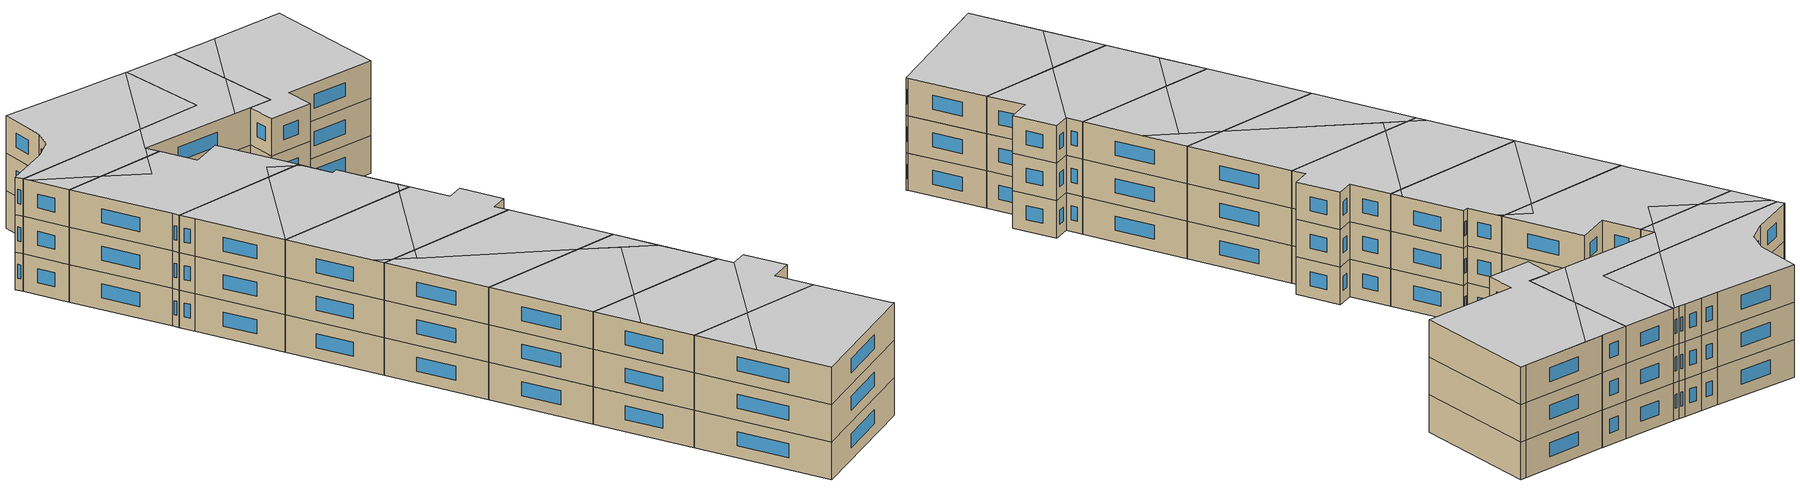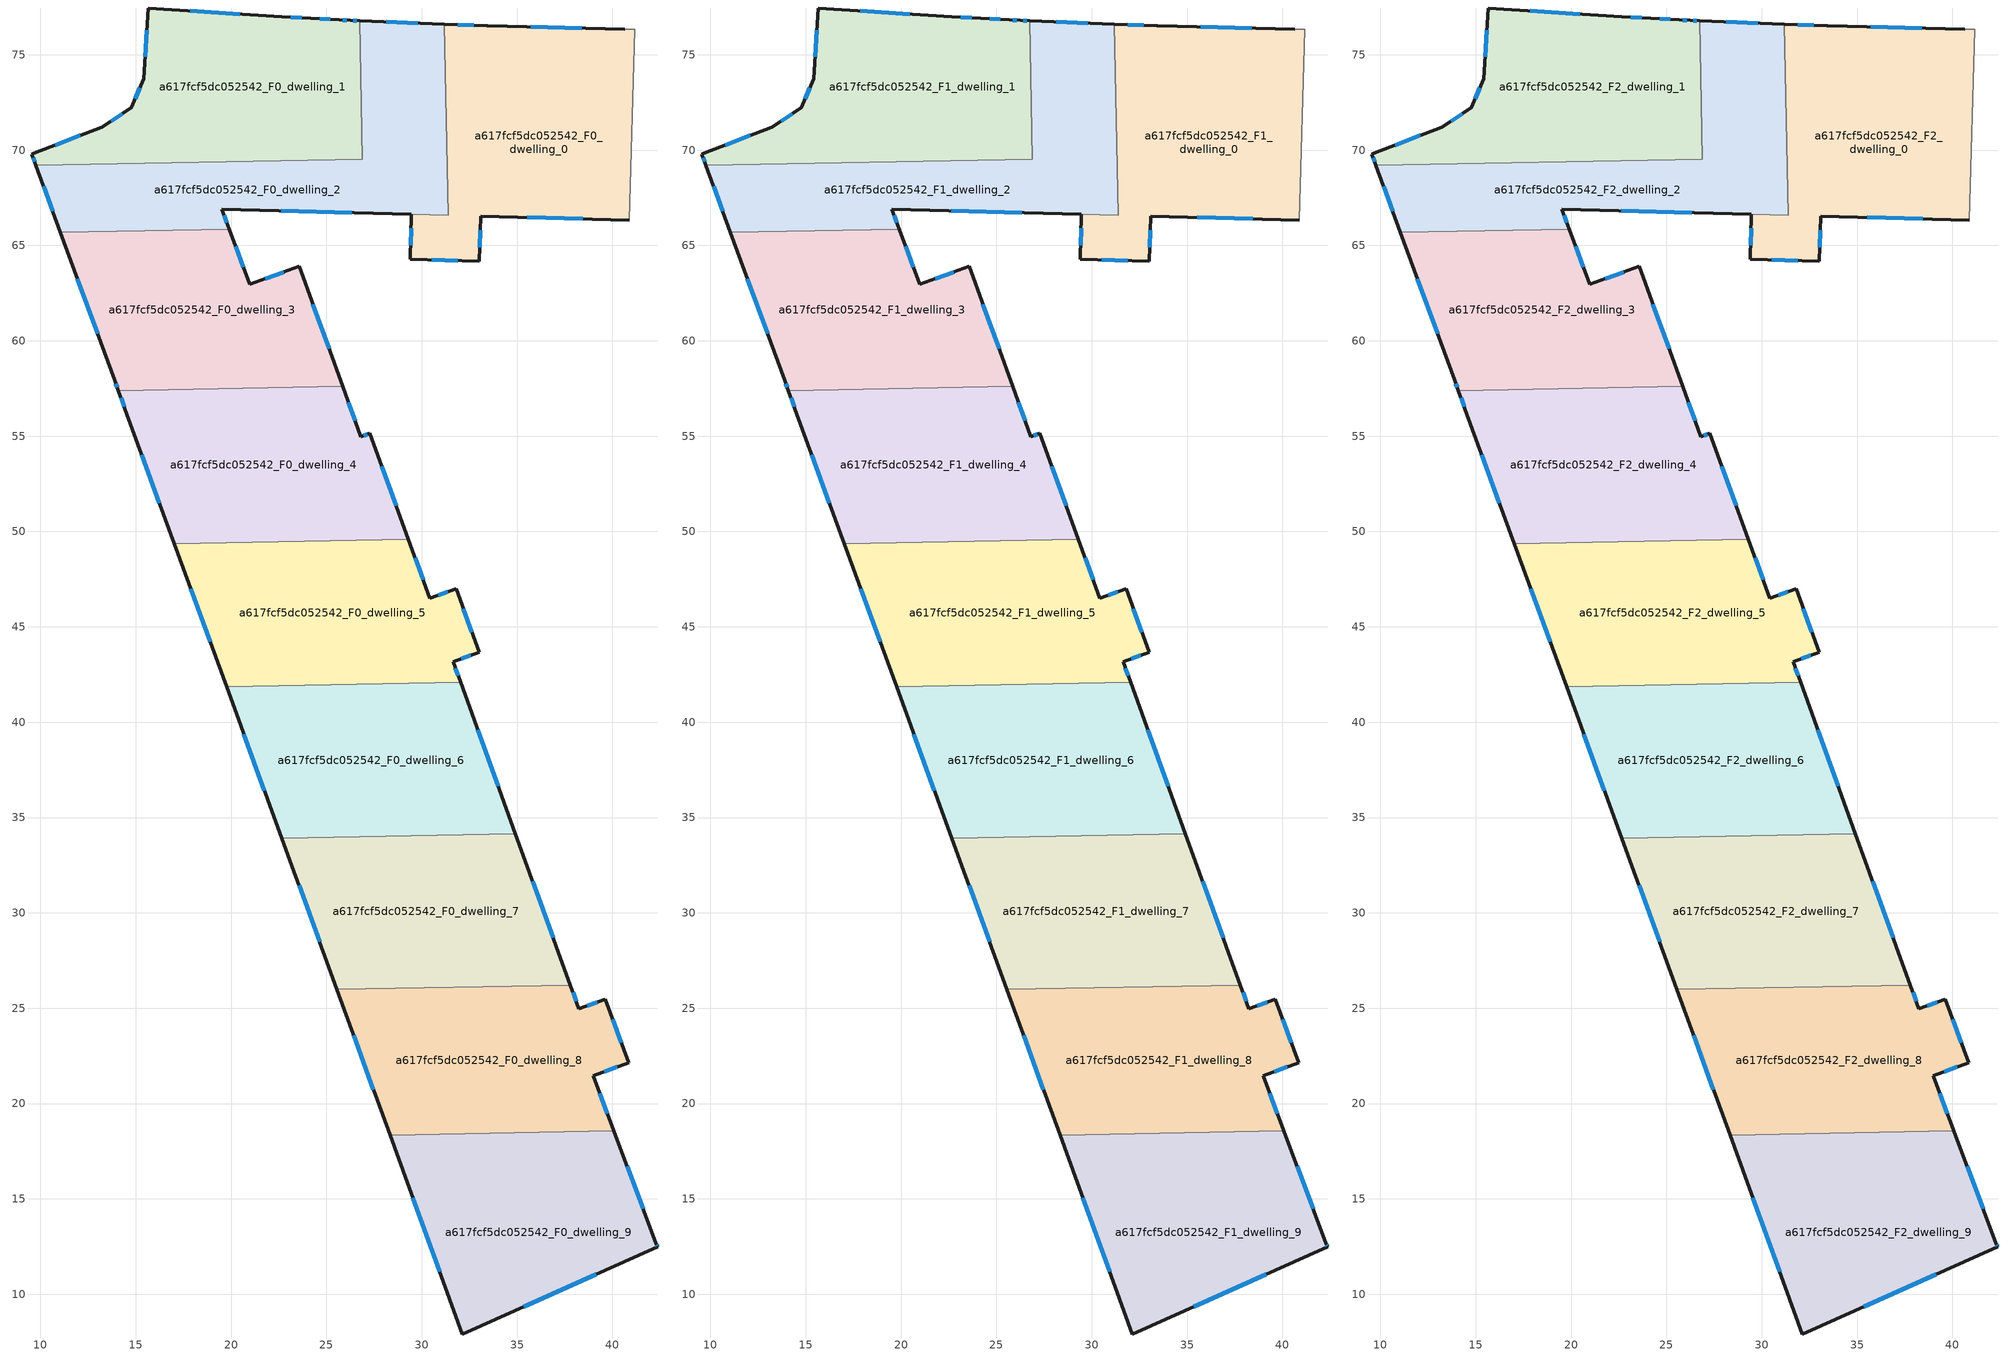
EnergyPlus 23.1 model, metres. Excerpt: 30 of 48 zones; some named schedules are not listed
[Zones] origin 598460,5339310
a617fcf5dc052542_F0_dwelling_0
 floor ground (EU_floor_Construction): 41.16,76.34 40.87,66.33 33.08,66.54 33.01,64.18 29.39,64.28 29.46,66.64 31.38,66.58 31.19,76.61 33.42,76.52 33.45,76.52 40.65,76.35 z0
 wall outside (EU_wall_Construction): 40.65,76.35 33.45,76.52 33.42,76.52 31.19,76.61 / 29.46,66.64 29.39,64.28 33.01,64.18 33.08,66.54 40.87,66.33 z0:3
 wall to a617fcf5dc052542_F0_dwelling_2 (EU_wall_Construction): 31.19,76.61 31.38,66.58 29.46,66.64 z0:3
 wall adiabatic (EU_wall_Construction): 40.87,66.33 41.16,76.34 40.65,76.35 z0:3
 window (EU_Window_Construction): 32.72,76.54 31.88,76.58 / 38.39,76.4 35.71,76.46 / 35.52,66.47 38.43,66.39 / 33.03,64.92 33.06,65.8 / 30.52,64.25 31.87,64.21 / 29.44,65.9 29.41,65.02 z0.94:2.06
a617fcf5dc052542_F0_dwelling_1
 floor ground (EU_floor_Construction): 26.75,76.78 26.89,69.53 9.76,69.2 9.55,69.78 9.66,69.82 13.21,71.21 14.77,72.23 15.42,73.73 15.66,77.45 22.65,76.99 24.17,76.91 25.68,76.83 26.25,76.8 z0
 wall outside (EU_wall_Construction): 26.75,76.78 26.25,76.8 25.68,76.83 24.17,76.91 22.65,76.99 15.66,77.45 15.42,73.73 14.77,72.23 13.21,71.21 9.66,69.82 9.55,69.78 9.76,69.2 z0:3
 wall to a617fcf5dc052542_F0_dwelling_2 (EU_wall_Construction): 9.76,69.2 26.89,69.53 26.75,76.78 z0:3
 window (EU_Window_Construction): 15.22,73.26 14.98,72.7 / 15.58,76.29 15.49,74.9 / 20.46,77.14 17.85,77.31 / 23.69,76.93 23.13,76.96 / 25.21,76.86 24.64,76.88 / 26.07,76.81 25.86,76.82 / 26.59,76.79 26.41,76.8 / 9.62,69.6 9.7,69.38 / 12.1,70.77 10.77,70.26 / 14.28,71.91 13.7,71.53 z0.94:2.06
a617fcf5dc052542_F0_dwelling_2
 floor ground (EU_floor_Construction): 31.19,76.61 31.38,66.58 19.52,66.9 19.9,65.86 11.05,65.69 9.76,69.2 26.89,69.53 26.75,76.78 z0
 wall outside (EU_wall_Construction): 19.9,65.86 19.52,66.9 29.45,66.64 / 9.76,69.2 11.05,65.69 / 31.19,76.61 26.75,76.78 z0:3
 wall to a617fcf5dc052542_F0_dwelling_3 (EU_wall_Construction): 11.05,65.69 19.9,65.86 z0:3
 window (EU_Window_Construction): 22.63,66.82 26.34,66.72 / 19.78,66.18 19.64,66.58 / 10.17,68.1 10.65,66.79 / 29.79,76.66 28.14,76.73 z0.94:2.06
a617fcf5dc052542_F0_dwelling_3
 floor ground (EU_floor_Construction): 23.57,63.9 25.85,57.61 14.09,57.38 13.89,57.93 11.05,65.69 19.9,65.86 20.97,62.96 z0
 wall outside (EU_wall_Construction): 25.85,57.61 23.57,63.9 20.97,62.96 19.9,65.86 / 11.05,65.69 13.89,57.93 14.09,57.38 z0:3
 wall to a617fcf5dc052542_F0_dwelling_4 (EU_wall_Construction): 14.09,57.38 25.85,57.61 z0:3
 window (EU_Window_Construction): 20.64,63.87 20.24,64.95 / 22.75,63.61 21.79,63.26 / 25.14,59.58 24.28,61.93 / 13.95,57.76 14.03,57.55 / 11.94,63.26 13,60.36 z0.94:2.06
a617fcf5dc052542_F0_dwelling_4
 floor ground (EU_floor_Construction): 27.28,55.15 29.3,49.59 17.02,49.36 14.53,56.16 14.09,57.38 25.85,57.61 26.81,54.98 z0
 wall outside (EU_wall_Construction): 29.3,49.59 27.28,55.15 26.81,54.98 25.85,57.61 / 14.09,57.38 14.53,56.16 17.02,49.36 z0:3
 wall to a617fcf5dc052542_F0_dwelling_5 (EU_wall_Construction): 17.02,49.36 29.3,49.59 z0:3
 window (EU_Window_Construction): 26.51,55.8 26.15,56.78 / 27.13,55.1 26.96,55.03 / 28.66,51.34 27.91,53.41 / 15.31,54.03 16.24,51.49 / 14.23,57 14.39,56.54 z0.94:2.06
a617fcf5dc052542_F0_dwelling_5
 floor ground (EU_floor_Construction): 31.8,47 33.01,43.66 31.64,43.16 32.03,42.09 19.76,41.86 17.02,49.36 29.3,49.59 30.42,46.5 z0
 wall outside (EU_wall_Construction): 32.03,42.09 31.64,43.16 33.01,43.66 31.8,47 30.42,46.5 29.3,49.59 / 17.02,49.36 19.76,41.86 z0:3
 wall to a617fcf5dc052542_F0_dwelling_6 (EU_wall_Construction): 19.76,41.86 32.03,42.09 z0:3
 window (EU_Window_Construction): 31.37,46.84 30.85,46.66 / 32.63,44.71 32.18,45.95 / 32.07,43.32 32.58,43.5 / 31.91,42.43 31.76,42.82 / 17.88,47.01 18.9,44.21 / 30.07,47.47 29.65,48.62 z0.94:2.06
a617fcf5dc052542_F0_dwelling_6
 floor ground (EU_floor_Construction): 32.03,42.09 34.91,34.16 22.66,33.92 19.76,41.86 z0
 wall outside (EU_wall_Construction): 34.91,34.16 32.03,42.09 / 19.76,41.86 22.66,33.92 z0:3
 wall to a617fcf5dc052542_F0_dwelling_7 (EU_wall_Construction): 22.66,33.92 34.91,34.16 z0:3
 window (EU_Window_Construction): 34.01,36.64 32.93,39.6 / 20.67,39.37 21.75,36.41 z0.94:2.06
a617fcf5dc052542_F0_dwelling_7
 floor ground (EU_floor_Construction): 34.91,34.16 37.79,26.22 25.55,25.98 22.66,33.92 z0
 wall outside (EU_wall_Construction): 22.66,33.92 25.55,25.98 / 37.79,26.22 34.91,34.16 z0:3
 wall to a617fcf5dc052542_F0_dwelling_8 (EU_wall_Construction): 25.55,25.98 37.79,26.22 z0:3
 window (EU_Window_Construction): 23.56,31.43 24.64,28.47 / 36.89,28.7 35.81,31.67 z0.94:2.06
a617fcf5dc052542_F0_dwelling_8
 floor ground (EU_floor_Construction): 39.62,25.47 40.84,22.13 38.99,21.46 40.08,18.56 28.33,18.34 25.55,25.98 37.79,26.22 38.24,24.97 z0
 wall outside (EU_wall_Construction): 40.08,18.56 38.99,21.46 40.84,22.13 39.62,25.47 38.24,24.97 37.79,26.22 / 25.55,25.98 28.33,18.34 z0:3
 wall to a617fcf5dc052542_F0_dwelling_9 (EU_wall_Construction): 28.33,18.34 40.08,18.56 z0:3
 window (EU_Window_Construction): 39.19,25.31 38.68,25.12 / 40.46,23.18 40,24.42 / 39.57,21.67 40.26,21.92 / 39.74,19.47 39.33,20.55 / 26.42,23.59 27.46,20.73 / 38.1,25.36 37.93,25.82 z0.94:2.06
a617fcf5dc052542_F0_dwelling_9
 floor ground (EU_floor_Construction): 40.08,18.56 42.31,12.63 42.37,12.49 32.13,7.91 28.33,18.34 z0
 wall outside (EU_wall_Construction): 28.33,18.34 32.13,7.91 42.37,12.49 42.31,12.63 40.08,18.56 z0:3
 window (EU_Window_Construction): 42.35,12.54 42.33,12.59 / 35.34,9.35 39.16,11.06 / 29.52,15.07 30.94,11.18 / 41.61,14.49 40.78,16.7 z0.94:2.06
a617fcf5dc052542_F1_dwelling_0
 floor to a617fcf5dc052542_F0_dwelling_0 (EU_floor_Construction): 41.16,76.34 40.87,66.33 33.08,66.54 33.01,64.18 29.39,64.28 29.46,66.64 31.38,66.58 31.19,76.61 33.42,76.52 33.45,76.52 40.65,76.35 z3
 wall outside (EU_wall_Construction): 40.65,76.35 33.45,76.52 33.42,76.52 31.19,76.61 / 29.46,66.64 29.39,64.28 33.01,64.18 33.08,66.54 40.87,66.33 z3:6
 wall to a617fcf5dc052542_F1_dwelling_2 (EU_wall_Construction): 31.19,76.61 31.38,66.58 29.46,66.64 z3:6
 wall adiabatic (EU_wall_Construction): 40.87,66.33 41.16,76.34 40.65,76.35 z3:6
 window (EU_Window_Construction): 32.72,76.54 31.88,76.58 / 38.39,76.4 35.71,76.46 / 35.52,66.47 38.43,66.39 / 33.03,64.92 33.06,65.8 / 30.52,64.25 31.87,64.21 / 29.44,65.9 29.41,65.02 z3.94:5.06
a617fcf5dc052542_F1_dwelling_1
 floor to a617fcf5dc052542_F0_dwelling_1 (EU_floor_Construction): 26.75,76.78 26.89,69.53 9.76,69.2 9.55,69.78 9.66,69.82 13.21,71.21 14.77,72.23 15.42,73.73 15.66,77.45 22.65,76.99 24.17,76.91 25.68,76.83 26.25,76.8 z3
 wall outside (EU_wall_Construction): 26.75,76.78 26.25,76.8 25.68,76.83 24.17,76.91 22.65,76.99 15.66,77.45 15.42,73.73 14.77,72.23 13.21,71.21 9.66,69.82 9.55,69.78 9.76,69.2 z3:6
 wall to a617fcf5dc052542_F1_dwelling_2 (EU_wall_Construction): 9.76,69.2 26.89,69.53 26.75,76.78 z3:6
 window (EU_Window_Construction): 15.22,73.26 14.98,72.7 / 15.58,76.29 15.49,74.9 / 20.46,77.14 17.85,77.31 / 23.69,76.93 23.13,76.96 / 25.21,76.86 24.64,76.88 / 26.07,76.81 25.86,76.82 / 26.59,76.79 26.41,76.8 / 9.62,69.6 9.7,69.38 / 12.1,70.77 10.77,70.26 / 14.28,71.91 13.7,71.53 z3.94:5.06
a617fcf5dc052542_F1_dwelling_2
 floor to a617fcf5dc052542_F0_dwelling_2 (EU_floor_Construction): 31.19,76.61 31.38,66.58 19.52,66.9 19.9,65.86 11.05,65.69 9.76,69.2 26.89,69.53 26.75,76.78 z3
 wall outside (EU_wall_Construction): 19.9,65.86 19.52,66.9 29.45,66.64 / 9.76,69.2 11.05,65.69 / 31.19,76.61 26.75,76.78 z3:6
 wall to a617fcf5dc052542_F1_dwelling_3 (EU_wall_Construction): 11.05,65.69 19.9,65.86 z3:6
 window (EU_Window_Construction): 22.63,66.82 26.34,66.72 / 19.78,66.18 19.64,66.58 / 10.17,68.1 10.65,66.79 / 29.79,76.66 28.14,76.73 z3.94:5.06
a617fcf5dc052542_F1_dwelling_3
 floor to a617fcf5dc052542_F0_dwelling_3 (EU_floor_Construction): 23.57,63.9 25.85,57.61 14.09,57.38 13.89,57.93 11.05,65.69 19.9,65.86 20.97,62.96 z3
 wall outside (EU_wall_Construction): 25.85,57.61 23.57,63.9 20.97,62.96 19.9,65.86 / 11.05,65.69 13.89,57.93 14.09,57.38 z3:6
 wall to a617fcf5dc052542_F1_dwelling_4 (EU_wall_Construction): 14.09,57.38 25.85,57.61 z3:6
 window (EU_Window_Construction): 20.64,63.87 20.24,64.95 / 22.75,63.61 21.79,63.26 / 25.14,59.58 24.28,61.93 / 13.95,57.76 14.03,57.55 / 11.94,63.26 13,60.36 z3.94:5.06
a617fcf5dc052542_F1_dwelling_4
 floor to a617fcf5dc052542_F0_dwelling_4 (EU_floor_Construction): 27.28,55.15 29.3,49.59 17.02,49.36 14.53,56.16 14.09,57.38 25.85,57.61 26.81,54.98 z3
 wall outside (EU_wall_Construction): 29.3,49.59 27.28,55.15 26.81,54.98 25.85,57.61 / 14.09,57.38 14.53,56.16 17.02,49.36 z3:6
 wall to a617fcf5dc052542_F1_dwelling_5 (EU_wall_Construction): 17.02,49.36 29.3,49.59 z3:6
 window (EU_Window_Construction): 26.51,55.8 26.15,56.78 / 27.13,55.1 26.96,55.03 / 28.66,51.34 27.91,53.41 / 15.31,54.03 16.24,51.49 / 14.23,57 14.39,56.54 z3.94:5.06
a617fcf5dc052542_F1_dwelling_5
 floor to a617fcf5dc052542_F0_dwelling_5 (EU_floor_Construction): 31.8,47 33.01,43.66 31.64,43.16 32.03,42.09 19.76,41.86 17.02,49.36 29.3,49.59 30.42,46.5 z3
 wall outside (EU_wall_Construction): 32.03,42.09 31.64,43.16 33.01,43.66 31.8,47 30.42,46.5 29.3,49.59 / 17.02,49.36 19.76,41.86 z3:6
 wall to a617fcf5dc052542_F1_dwelling_6 (EU_wall_Construction): 19.76,41.86 32.03,42.09 z3:6
 window (EU_Window_Construction): 31.37,46.84 30.85,46.66 / 32.63,44.71 32.18,45.95 / 32.07,43.32 32.58,43.5 / 31.91,42.43 31.76,42.82 / 17.88,47.01 18.9,44.21 / 30.07,47.47 29.65,48.62 z3.94:5.06
a617fcf5dc052542_F1_dwelling_6
 floor to a617fcf5dc052542_F0_dwelling_6 (EU_floor_Construction): 32.03,42.09 34.91,34.16 22.66,33.92 19.76,41.86 z3
 wall outside (EU_wall_Construction): 34.91,34.16 32.03,42.09 / 19.76,41.86 22.66,33.92 z3:6
 wall to a617fcf5dc052542_F1_dwelling_7 (EU_wall_Construction): 22.66,33.92 34.91,34.16 z3:6
 window (EU_Window_Construction): 34.01,36.64 32.93,39.6 / 20.67,39.37 21.75,36.41 z3.94:5.06
a617fcf5dc052542_F1_dwelling_7
 floor to a617fcf5dc052542_F0_dwelling_7 (EU_floor_Construction): 34.91,34.16 37.79,26.22 25.55,25.98 22.66,33.92 z3
 wall outside (EU_wall_Construction): 22.66,33.92 25.55,25.98 / 37.79,26.22 34.91,34.16 z3:6
 wall to a617fcf5dc052542_F1_dwelling_8 (EU_wall_Construction): 25.55,25.98 37.79,26.22 z3:6
 window (EU_Window_Construction): 23.56,31.43 24.64,28.47 / 36.89,28.7 35.81,31.67 z3.94:5.06
a617fcf5dc052542_F1_dwelling_8
 floor to a617fcf5dc052542_F0_dwelling_8 (EU_floor_Construction): 39.62,25.47 40.84,22.13 38.99,21.46 40.08,18.56 28.33,18.34 25.55,25.98 37.79,26.22 38.24,24.97 z3
 wall outside (EU_wall_Construction): 40.08,18.56 38.99,21.46 40.84,22.13 39.62,25.47 38.24,24.97 37.79,26.22 / 25.55,25.98 28.33,18.34 z3:6
 wall to a617fcf5dc052542_F1_dwelling_9 (EU_wall_Construction): 28.33,18.34 40.08,18.56 z3:6
 window (EU_Window_Construction): 39.19,25.31 38.68,25.12 / 40.46,23.18 40,24.42 / 39.57,21.67 40.26,21.92 / 39.74,19.47 39.33,20.55 / 26.42,23.59 27.46,20.73 / 38.1,25.36 37.93,25.82 z3.94:5.06
a617fcf5dc052542_F1_dwelling_9
 floor to a617fcf5dc052542_F0_dwelling_9 (EU_floor_Construction): 40.08,18.56 42.31,12.63 42.37,12.49 32.13,7.91 28.33,18.34 z3
 wall outside (EU_wall_Construction): 28.33,18.34 32.13,7.91 42.37,12.49 42.31,12.63 40.08,18.56 z3:6
 window (EU_Window_Construction): 42.35,12.54 42.33,12.59 / 35.34,9.35 39.16,11.06 / 29.52,15.07 30.94,11.18 / 41.61,14.49 40.78,16.7 z3.94:5.06
a617fcf5dc052542_F2_dwelling_0
 floor to a617fcf5dc052542_F1_dwelling_0 (EU_floor_Construction): 41.16,76.34 40.87,66.33 33.08,66.54 33.01,64.18 29.39,64.28 29.46,66.64 31.38,66.58 31.19,76.61 33.42,76.52 33.45,76.52 40.65,76.35 z6
 wall outside (EU_wall_Construction): 40.65,76.35 33.45,76.52 33.42,76.52 31.19,76.61 / 29.46,66.64 29.39,64.28 33.01,64.18 33.08,66.54 40.87,66.33 z6:9
 wall to a617fcf5dc052542_F2_dwelling_2 (EU_wall_Construction): 31.19,76.61 31.38,66.58 29.46,66.64 z6:9
 wall adiabatic (EU_wall_Construction): 40.87,66.33 41.16,76.34 40.65,76.35 z6:9
 window (EU_Window_Construction): 32.72,76.54 31.88,76.58 / 38.39,76.4 35.71,76.46 / 35.52,66.47 38.43,66.39 / 33.03,64.92 33.06,65.8 / 30.52,64.25 31.87,64.21 / 29.44,65.9 29.41,65.02 z6.94:8.06
 ceiling to a617fcf5dc052542_F3_dwelling_8 (EU_floor_Construction): 40.87,66.33 41.16,76.34 40.65,76.35 35.01,76.48 31.29,71.28 31.38,66.58 29.46,66.64 29.39,64.28 33.01,64.18 33.08,66.54 z9
 ceiling to a617fcf5dc052542_F3_dwelling_7 (EU_floor_Construction): 31.29,71.28 35.01,76.48 33.45,76.52 33.42,76.52 31.19,76.61 z9
a617fcf5dc052542_F2_dwelling_1
 floor to a617fcf5dc052542_F1_dwelling_1 (EU_floor_Construction): 26.75,76.78 26.89,69.53 9.76,69.2 9.55,69.78 9.66,69.82 13.21,71.21 14.77,72.23 15.42,73.73 15.66,77.45 22.65,76.99 24.17,76.91 25.68,76.83 26.25,76.8 z6
 wall outside (EU_wall_Construction): 26.75,76.78 26.25,76.8 25.68,76.83 24.17,76.91 22.65,76.99 15.66,77.45 15.42,73.73 14.77,72.23 13.21,71.21 9.66,69.82 9.55,69.78 9.76,69.2 z6:9
 wall to a617fcf5dc052542_F2_dwelling_2 (EU_wall_Construction): 9.76,69.2 26.89,69.53 26.75,76.78 z6:9
 window (EU_Window_Construction): 15.22,73.26 14.98,72.7 / 15.58,76.29 15.49,74.9 / 20.46,77.14 17.85,77.31 / 23.69,76.93 23.13,76.96 / 25.21,76.86 24.64,76.88 / 26.07,76.81 25.86,76.82 / 26.59,76.79 26.41,76.8 / 9.62,69.6 9.7,69.38 / 12.1,70.77 10.77,70.26 / 14.28,71.91 13.7,71.53 z6.94:8.06
 ceiling to a617fcf5dc052542_F3_dwelling_6 (EU_floor_Construction): 21.32,69.42 26.6,76.79 26.25,76.8 25.68,76.83 24.17,76.91 22.65,76.99 15.66,77.45 15.42,73.73 14.77,72.23 13.21,71.21 9.66,69.82 9.55,69.78 9.76,69.2 z9
 ceiling to a617fcf5dc052542_F3_dwelling_7 (EU_floor_Construction): 26.89,69.53 26.75,76.78 26.6,76.79 21.32,69.42 z9
a617fcf5dc052542_F2_dwelling_2
 floor to a617fcf5dc052542_F1_dwelling_2 (EU_floor_Construction): 31.19,76.61 31.38,66.58 19.52,66.9 19.9,65.86 11.05,65.69 9.76,69.2 26.89,69.53 26.75,76.78 z6
 wall outside (EU_wall_Construction): 19.9,65.86 19.52,66.9 29.45,66.64 / 9.76,69.2 11.05,65.69 / 31.19,76.61 26.75,76.78 z6:9
 wall to a617fcf5dc052542_F2_dwelling_3 (EU_wall_Construction): 11.05,65.69 19.9,65.86 z6:9
 window (EU_Window_Construction): 22.63,66.82 26.34,66.72 / 19.78,66.18 19.64,66.58 / 10.17,68.1 10.65,66.79 / 29.79,76.66 28.14,76.73 z6.94:8.06
 ceiling to a617fcf5dc052542_F3_dwelling_7 (EU_floor_Construction): 27.99,66.68 31.29,71.28 31.19,76.61 26.75,76.78 26.89,69.53 21.32,69.42 19.52,66.9 z9
 ceiling to a617fcf5dc052542_F3_dwelling_8 (EU_floor_Construction): 31.38,66.58 31.29,71.28 27.99,66.68 z9
 ceiling to a617fcf5dc052542_F3_dwelling_6 (EU_floor_Construction): 18.75,65.84 21.32,69.42 9.76,69.2 9.93,68.76 14.13,65.75 z9
 ceiling to a617fcf5dc052542_F3_dwelling_3 (EU_floor_Construction): 19.9,65.86 19.52,66.9 18.75,65.84 z9; 14.13,65.75 9.93,68.76 11.05,65.69 z9
a617fcf5dc052542_F2_dwelling_3
 floor to a617fcf5dc052542_F1_dwelling_3 (EU_floor_Construction): 23.57,63.9 25.85,57.61 14.09,57.38 13.89,57.93 11.05,65.69 19.9,65.86 20.97,62.96 z6
 wall outside (EU_wall_Construction): 25.85,57.61 23.57,63.9 20.97,62.96 19.9,65.86 / 11.05,65.69 13.89,57.93 14.09,57.38 z6:9
 wall to a617fcf5dc052542_F2_dwelling_4 (EU_wall_Construction): 14.09,57.38 25.85,57.61 z6:9
 window (EU_Window_Construction): 20.64,63.87 20.24,64.95 / 22.75,63.61 21.79,63.26 / 25.14,59.58 24.28,61.93 / 13.95,57.76 14.03,57.55 / 11.94,63.26 13,60.36 z6.94:8.06
 ceiling to a617fcf5dc052542_F3_dwelling_3 (EU_floor_Construction): 25.85,57.61 23.57,63.9 20.97,62.96 19.9,65.86 18.75,65.84 17.14,63.59 14.13,65.75 11.05,65.69 13.89,57.93 14.09,57.38 22.95,57.55 23.84,58.79 25.5,57.6 z9
 ceiling to a617fcf5dc052542_F3_dwelling_4 (EU_floor_Construction): 25.5,57.6 23.84,58.79 22.95,57.55 z9
 ceiling to a617fcf5dc052542_F3_dwelling_6 (EU_floor_Construction): 17.14,63.59 18.75,65.84 14.13,65.75 z9
a617fcf5dc052542_F2_dwelling_4
 floor to a617fcf5dc052542_F1_dwelling_4 (EU_floor_Construction): 27.28,55.15 29.3,49.59 17.02,49.36 14.53,56.16 14.09,57.38 25.85,57.61 26.81,54.98 z6
 wall outside (EU_wall_Construction): 29.3,49.59 27.28,55.15 26.81,54.98 25.85,57.61 / 14.09,57.38 14.53,56.16 17.02,49.36 z6:9
 wall to a617fcf5dc052542_F2_dwelling_5 (EU_wall_Construction): 17.02,49.36 29.3,49.59 z6:9
 window (EU_Window_Construction): 26.51,55.8 26.15,56.78 / 27.13,55.1 26.96,55.03 / 28.66,51.34 27.91,53.41 / 15.31,54.03 16.24,51.49 / 14.23,57 14.39,56.54 z6.94:8.06
 ceiling to a617fcf5dc052542_F3_dwelling_4 (EU_floor_Construction): 28.28,49.57 28.96,50.52 27.28,55.15 26.81,54.98 25.98,57.26 25.5,57.6 22.95,57.55 17.09,49.36 z9
 ceiling to a617fcf5dc052542_F3_dwelling_3 (EU_floor_Construction): 25.98,57.26 25.85,57.61 25.5,57.6 z9; 17.09,49.36 22.95,57.55 14.09,57.38 14.53,56.16 17.02,49.36 z9
 ceiling to a617fcf5dc052542_F3_dwelling_5 (EU_floor_Construction): 29.3,49.59 28.96,50.52 28.28,49.57 z9
a617fcf5dc052542_F2_dwelling_5
 floor to a617fcf5dc052542_F1_dwelling_5 (EU_floor_Construction): 31.8,47 33.01,43.66 31.64,43.16 32.03,42.09 19.76,41.86 17.02,49.36 29.3,49.59 30.42,46.5 z6
 wall outside (EU_wall_Construction): 32.03,42.09 31.64,43.16 33.01,43.66 31.8,47 30.42,46.5 29.3,49.59 / 17.02,49.36 19.76,41.86 z6:9
 wall to a617fcf5dc052542_F2_dwelling_6 (EU_wall_Construction): 19.76,41.86 32.03,42.09 z6:9
 window (EU_Window_Construction): 31.37,46.84 30.85,46.66 / 32.63,44.71 32.18,45.95 / 32.07,43.32 32.58,43.5 / 31.91,42.43 31.76,42.82 / 17.88,47.01 18.9,44.21 / 30.07,47.47 29.65,48.62 z6.94:8.06
 ceiling to a617fcf5dc052542_F3_dwelling_5 (EU_floor_Construction): 32.03,42.09 31.64,43.16 33.01,43.66 31.8,47 30.42,46.5 29.3,49.59 28.28,49.57 22.8,41.91 z9
 ceiling to a617fcf5dc052542_F3_dwelling_4 (EU_floor_Construction): 22.8,41.91 28.28,49.57 17.09,49.36 17.04,49.3 19.47,42.67 20.58,41.87 z9
 ceiling to a617fcf5dc052542_F3_dwelling_0 (EU_floor_Construction): 20.58,41.87 19.47,42.67 19.76,41.86 z9
a617fcf5dc052542_F2_dwelling_6
 floor to a617fcf5dc052542_F1_dwelling_6 (EU_floor_Construction): 32.03,42.09 34.91,34.16 22.66,33.92 19.76,41.86 z6
 wall outside (EU_wall_Construction): 34.91,34.16 32.03,42.09 / 19.76,41.86 22.66,33.92 z6:9
 wall to a617fcf5dc052542_F2_dwelling_7 (EU_wall_Construction): 22.66,33.92 34.91,34.16 z6:9
 window (EU_Window_Construction): 34.01,36.64 32.93,39.6 / 20.67,39.37 21.75,36.41 z6.94:8.06
 ceiling to a617fcf5dc052542_F3_dwelling_5 (EU_floor_Construction): 34.91,34.16 32.03,42.09 22.8,41.91 22.03,40.83 31.44,34.09 z9
 ceiling to a617fcf5dc052542_F3_dwelling_0 (EU_floor_Construction): 31.44,34.09 20.58,41.87 19.76,41.86 22.66,33.92 z9
 ceiling to a617fcf5dc052542_F3_dwelling_4 (EU_floor_Construction): 22.03,40.83 22.8,41.91 20.58,41.87 z9
a617fcf5dc052542_F2_dwelling_7
 floor to a617fcf5dc052542_F1_dwelling_7 (EU_floor_Construction): 34.91,34.16 37.79,26.22 25.55,25.98 22.66,33.92 z6
 wall outside (EU_wall_Construction): 22.66,33.92 25.55,25.98 / 37.79,26.22 34.91,34.16 z6:9
 wall to a617fcf5dc052542_F2_dwelling_8 (EU_wall_Construction): 25.55,25.98 37.79,26.22 z6:9
 window (EU_Window_Construction): 23.56,31.43 24.64,28.47 / 36.89,28.7 35.81,31.67 z6.94:8.06
 ceiling to a617fcf5dc052542_F3_dwelling_0 (EU_floor_Construction): 29.52,26.06 33.97,32.28 31.44,34.09 22.66,33.92 25.55,25.98 z9
 ceiling to a617fcf5dc052542_F3_dwelling_1 (EU_floor_Construction): 37.79,26.22 36.16,30.71 33.97,32.28 29.52,26.06 z9
 ceiling to a617fcf5dc052542_F3_dwelling_5 (EU_floor_Construction): 36.16,30.71 34.91,34.16 31.44,34.09 z9
a617fcf5dc052542_F2_dwelling_8
 floor to a617fcf5dc052542_F1_dwelling_8 (EU_floor_Construction): 39.62,25.47 40.84,22.13 38.99,21.46 40.08,18.56 28.33,18.34 25.55,25.98 37.79,26.22 38.24,24.97 z6
 wall outside (EU_wall_Construction): 40.08,18.56 38.99,21.46 40.84,22.13 39.62,25.47 38.24,24.97 37.79,26.22 / 25.55,25.98 28.33,18.34 z6:9
 wall to a617fcf5dc052542_F2_dwelling_9 (EU_wall_Construction): 28.33,18.34 40.08,18.56 z6:9
 window (EU_Window_Construction): 39.19,25.31 38.68,25.12 / 40.46,23.18 40,24.42 / 39.57,21.67 40.26,21.92 / 39.74,19.47 39.33,20.55 / 26.42,23.59 27.46,20.73 / 38.1,25.36 37.93,25.82 z6.94:8.06
 ceiling to a617fcf5dc052542_F3_dwelling_1 (EU_floor_Construction): 33.57,18.44 38.24,24.97 37.79,26.22 29.52,26.06 26.87,22.36 28.33,18.34 z9
 ceiling to a617fcf5dc052542_F3_dwelling_0 (EU_floor_Construction): 26.87,22.36 29.52,26.06 25.55,25.98 z9
 ceiling to a617fcf5dc052542_F3_dwelling_2 (EU_floor_Construction): 40.08,18.56 38.99,21.46 40.84,22.13 39.62,25.47 38.24,24.97 33.57,18.44 z9
a617fcf5dc052542_F2_dwelling_9
 floor to a617fcf5dc052542_F1_dwelling_9 (EU_floor_Construction): 40.08,18.56 42.31,12.63 42.37,12.49 32.13,7.91 28.33,18.34 z6
 wall outside (EU_wall_Construction): 28.33,18.34 32.13,7.91 42.37,12.49 42.31,12.63 40.08,18.56 z6:9
 window (EU_Window_Construction): 42.35,12.54 42.33,12.59 / 35.34,9.35 39.16,11.06 / 29.52,15.07 30.94,11.18 / 41.61,14.49 40.78,16.7 z6.94:8.06
 ceiling to a617fcf5dc052542_F3_dwelling_2 (EU_floor_Construction): 42.37,12.49 42.31,12.63 40.08,18.56 33.57,18.44 30.07,13.56 32.13,7.91 z9
 ceiling to a617fcf5dc052542_F3_dwelling_1 (EU_floor_Construction): 30.07,13.56 33.57,18.44 28.33,18.34 z9
[Building]
EU S2 Campaign: North Axis=0; Terrain=City; Solar Distribution=FullExterior
[Site:Location]
Vienna: Latitude=48; Longitude=16.5; Time Zone=1; Elevation=183
[SizingPeriod:WeatherFileDays]
AnnualSizingPeriod: Begin Month=1; Begin Day of Month=1; End Month=12; End Day of Month=31; Day of Week for Start Day=Monday; Use Weather File Daylight Saving Period=No; Use Weather File Rain and Snow Indicators=No
[MATERIAL]
EU_InternalMass_Material: Roughness=MediumRough; Thickness=0.1; Conductivity=1; Density=1800; Specific Heat=900; Thermal Absorptance=0.9; Solar Absorptance=0.7; Visible Absorptance=0.7
[MATERIAL:NOMASS] Roughness=MediumRough; Thermal Absorptance=0.9; Solar Absorptance=0.7; Visible Absorptance=0.7
Name | Thermal Resistance
EU_wall_NoMass | 0.914258
EU_floor_NoMass | 1.09711
[WINDOWMATERIAL:SIMPLEGLAZINGSYSTEM]
EU_Window_SimpleGlazing: UFactor=2.09642; Solar Heat Gain Coefficient=0.65; Visible Transmittance=0.65
[CONSTRUCTION]
EU_wall_Construction: EU_wall_NoMass
EU_floor_Construction: EU_floor_NoMass
EU_Window_Construction: EU_Window_SimpleGlazing
EU_InternalMass_Construction: EU_InternalMass_Material
[ZONE] Type=1; Multiplier=1; Ceiling Height=autocalculate; Floor Area=autocalculate; Part of Total Floor Area=Yes
Name | Volume
a617fcf5dc052542_F0_dwelling_0; a617fcf5dc052542_F1_dwelling_0; a617fcf5dc052542_F2_dwelling_0 | 317.788
a617fcf5dc052542_F0_dwelling_1; a617fcf5dc052542_F1_dwelling_1; a617fcf5dc052542_F2_dwelling_1 | 293.722
a617fcf5dc052542_F0_dwelling_2; a617fcf5dc052542_F1_dwelling_2; a617fcf5dc052542_F2_dwelling_2 | 289.742
a617fcf5dc052542_F0_dwelling_3; a617fcf5dc052542_F1_dwelling_3; a617fcf5dc052542_F2_dwelling_3 | 273.687
a617fcf5dc052542_F0_dwelling_4; a617fcf5dc052542_F1_dwelling_4; a617fcf5dc052542_F2_dwelling_4 | 293.741
a617fcf5dc052542_F0_dwelling_5; a617fcf5dc052542_F1_dwelling_5; a617fcf5dc052542_F2_dwelling_5 | 293.74
a617fcf5dc052542_F0_dwelling_6; a617fcf5dc052542_F1_dwelling_6; a617fcf5dc052542_F2_dwelling_6 | 293.782
a617fcf5dc052542_F0_dwelling_7; a617fcf5dc052542_F1_dwelling_7; a617fcf5dc052542_F2_dwelling_7 | 293.72
a617fcf5dc052542_F0_dwelling_8; a617fcf5dc052542_F1_dwelling_8; a617fcf5dc052542_F2_dwelling_8 | 293.755
a617fcf5dc052542_F0_dwelling_9; a617fcf5dc052542_F1_dwelling_9; a617fcf5dc052542_F2_dwelling_9 | 293.75
[INTERNALMASS] Construction=EU_InternalMass_Construction
Name | Zone or ZoneList | Surface Area
a617fcf5dc052542_F0_dwelling_0_EU_InternalMass | a617fcf5dc052542_F0_dwelling_0 | 105.927
a617fcf5dc052542_F0_dwelling_1_EU_InternalMass | a617fcf5dc052542_F0_dwelling_1 | 97.9068
a617fcf5dc052542_F0_dwelling_2_EU_InternalMass | a617fcf5dc052542_F0_dwelling_2 | 96.5844
a617fcf5dc052542_F0_dwelling_3_EU_InternalMass | a617fcf5dc052542_F0_dwelling_3 | 91.229
a617fcf5dc052542_F0_dwelling_4_EU_InternalMass | a617fcf5dc052542_F0_dwelling_4 | 97.9137
a617fcf5dc052542_F0_dwelling_5_EU_InternalMass | a617fcf5dc052542_F0_dwelling_5 | 97.9134
a617fcf5dc052542_F0_dwelling_6_EU_InternalMass | a617fcf5dc052542_F0_dwelling_6 | 97.917
a617fcf5dc052542_F0_dwelling_7_EU_InternalMass | a617fcf5dc052542_F0_dwelling_7 | 97.9063
a617fcf5dc052542_F0_dwelling_8_EU_InternalMass | a617fcf5dc052542_F0_dwelling_8 | 97.9183
a617fcf5dc052542_F0_dwelling_9_EU_InternalMass | a617fcf5dc052542_F0_dwelling_9 | 97.9162
a617fcf5dc052542_F1_dwelling_0_EU_InternalMass | a617fcf5dc052542_F1_dwelling_0 | 105.927
a617fcf5dc052542_F1_dwelling_1_EU_InternalMass | a617fcf5dc052542_F1_dwelling_1 | 97.9068
a617fcf5dc052542_F1_dwelling_2_EU_InternalMass | a617fcf5dc052542_F1_dwelling_2 | 96.5844
a617fcf5dc052542_F1_dwelling_3_EU_InternalMass | a617fcf5dc052542_F1_dwelling_3 | 91.229
a617fcf5dc052542_F1_dwelling_4_EU_InternalMass | a617fcf5dc052542_F1_dwelling_4 | 97.9137
a617fcf5dc052542_F1_dwelling_5_EU_InternalMass | a617fcf5dc052542_F1_dwelling_5 | 97.9134
a617fcf5dc052542_F1_dwelling_6_EU_InternalMass | a617fcf5dc052542_F1_dwelling_6 | 97.917
a617fcf5dc052542_F1_dwelling_7_EU_InternalMass | a617fcf5dc052542_F1_dwelling_7 | 97.9063
a617fcf5dc052542_F1_dwelling_8_EU_InternalMass | a617fcf5dc052542_F1_dwelling_8 | 97.9183
a617fcf5dc052542_F1_dwelling_9_EU_InternalMass | a617fcf5dc052542_F1_dwelling_9 | 97.9162
a617fcf5dc052542_F2_dwelling_0_EU_InternalMass | a617fcf5dc052542_F2_dwelling_0 | 105.927
a617fcf5dc052542_F2_dwelling_1_EU_InternalMass | a617fcf5dc052542_F2_dwelling_1 | 97.9068
a617fcf5dc052542_F2_dwelling_2_EU_InternalMass | a617fcf5dc052542_F2_dwelling_2 | 96.5844
a617fcf5dc052542_F2_dwelling_3_EU_InternalMass | a617fcf5dc052542_F2_dwelling_3 | 91.229
a617fcf5dc052542_F2_dwelling_4_EU_InternalMass | a617fcf5dc052542_F2_dwelling_4 | 97.9137
a617fcf5dc052542_F2_dwelling_5_EU_InternalMass | a617fcf5dc052542_F2_dwelling_5 | 97.9134
a617fcf5dc052542_F2_dwelling_6_EU_InternalMass | a617fcf5dc052542_F2_dwelling_6 | 97.917
a617fcf5dc052542_F2_dwelling_7_EU_InternalMass | a617fcf5dc052542_F2_dwelling_7 | 97.9063
a617fcf5dc052542_F2_dwelling_8_EU_InternalMass | a617fcf5dc052542_F2_dwelling_8 | 97.9183
a617fcf5dc052542_F2_dwelling_9_EU_InternalMass | a617fcf5dc052542_F2_dwelling_9 | 97.9162
[OTHEREQUIPMENT] Fuel Type=Electricity; Design Level Calculation Method=Watts/Area; Power per Zone Floor Area=1; Fraction Latent=0; Fraction Radiant=0; Fraction Lost=0; Carbon Dioxide Generation Rate=0; EndUse Subcategory=EU_Step8_InternalGains
Name | Zone or ZoneList or Space or SpaceList | Schedule
EU_Step8_InternalGain_a617fcf5dc052542_F0_dwelling_0_f000 | a617fcf5dc052542_F0_dwelling_0 | EU_Step8_GainSchedule_a617fcf5dc052542_F0_dwelling_0_f000
EU_Step8_InternalGain_a617fcf5dc052542_F0_dwelling_1_f000 | a617fcf5dc052542_F0_dwelling_1 | EU_Step8_GainSchedule_a617fcf5dc052542_F0_dwelling_1_f000
EU_Step8_InternalGain_a617fcf5dc052542_F0_dwelling_2_f000 | a617fcf5dc052542_F0_dwelling_2 | EU_Step8_GainSchedule_a617fcf5dc052542_F0_dwelling_2_f000
EU_Step8_InternalGain_a617fcf5dc052542_F0_dwelling_3_f000 | a617fcf5dc052542_F0_dwelling_3 | EU_Step8_GainSchedule_a617fcf5dc052542_F0_dwelling_3_f000
EU_Step8_InternalGain_a617fcf5dc052542_F0_dwelling_4_f000 | a617fcf5dc052542_F0_dwelling_4 | EU_Step8_GainSchedule_a617fcf5dc052542_F0_dwelling_4_f000
EU_Step8_InternalGain_a617fcf5dc052542_F0_dwelling_5_f000 | a617fcf5dc052542_F0_dwelling_5 | EU_Step8_GainSchedule_a617fcf5dc052542_F0_dwelling_5_f000
EU_Step8_InternalGain_a617fcf5dc052542_F0_dwelling_6_f000 | a617fcf5dc052542_F0_dwelling_6 | EU_Step8_GainSchedule_a617fcf5dc052542_F0_dwelling_6_f000
EU_Step8_InternalGain_a617fcf5dc052542_F0_dwelling_7_f000 | a617fcf5dc052542_F0_dwelling_7 | EU_Step8_GainSchedule_a617fcf5dc052542_F0_dwelling_7_f000
EU_Step8_InternalGain_a617fcf5dc052542_F0_dwelling_8_f000 | a617fcf5dc052542_F0_dwelling_8 | EU_Step8_GainSchedule_a617fcf5dc052542_F0_dwelling_8_f000
EU_Step8_InternalGain_a617fcf5dc052542_F0_dwelling_9_f000 | a617fcf5dc052542_F0_dwelling_9 | EU_Step8_GainSchedule_a617fcf5dc052542_F0_dwelling_9_f000
EU_Step8_InternalGain_a617fcf5dc052542_F1_dwelling_0_f000 | a617fcf5dc052542_F1_dwelling_0 | EU_Step8_GainSchedule_a617fcf5dc052542_F1_dwelling_0_f000
EU_Step8_InternalGain_a617fcf5dc052542_F1_dwelling_1_f000 | a617fcf5dc052542_F1_dwelling_1 | EU_Step8_GainSchedule_a617fcf5dc052542_F1_dwelling_1_f000
EU_Step8_InternalGain_a617fcf5dc052542_F1_dwelling_2_f000 | a617fcf5dc052542_F1_dwelling_2 | EU_Step8_GainSchedule_a617fcf5dc052542_F1_dwelling_2_f000
EU_Step8_InternalGain_a617fcf5dc052542_F1_dwelling_3_f000 | a617fcf5dc052542_F1_dwelling_3 | EU_Step8_GainSchedule_a617fcf5dc052542_F1_dwelling_3_f000
EU_Step8_InternalGain_a617fcf5dc052542_F1_dwelling_4_f000 | a617fcf5dc052542_F1_dwelling_4 | EU_Step8_GainSchedule_a617fcf5dc052542_F1_dwelling_4_f000
EU_Step8_InternalGain_a617fcf5dc052542_F1_dwelling_5_f000 | a617fcf5dc052542_F1_dwelling_5 | EU_Step8_GainSchedule_a617fcf5dc052542_F1_dwelling_5_f000
EU_Step8_InternalGain_a617fcf5dc052542_F1_dwelling_6_f000 | a617fcf5dc052542_F1_dwelling_6 | EU_Step8_GainSchedule_a617fcf5dc052542_F1_dwelling_6_f000
EU_Step8_InternalGain_a617fcf5dc052542_F1_dwelling_7_f000 | a617fcf5dc052542_F1_dwelling_7 | EU_Step8_GainSchedule_a617fcf5dc052542_F1_dwelling_7_f000
EU_Step8_InternalGain_a617fcf5dc052542_F1_dwelling_8_f000 | a617fcf5dc052542_F1_dwelling_8 | EU_Step8_GainSchedule_a617fcf5dc052542_F1_dwelling_8_f000
EU_Step8_InternalGain_a617fcf5dc052542_F1_dwelling_9_f000 | a617fcf5dc052542_F1_dwelling_9 | EU_Step8_GainSchedule_a617fcf5dc052542_F1_dwelling_9_f000
EU_Step8_InternalGain_a617fcf5dc052542_F2_dwelling_0_f000 | a617fcf5dc052542_F2_dwelling_0 | EU_Step8_GainSchedule_a617fcf5dc052542_F2_dwelling_0_f000
EU_Step8_InternalGain_a617fcf5dc052542_F2_dwelling_1_f000 | a617fcf5dc052542_F2_dwelling_1 | EU_Step8_GainSchedule_a617fcf5dc052542_F2_dwelling_1_f000
EU_Step8_InternalGain_a617fcf5dc052542_F2_dwelling_2_f000 | a617fcf5dc052542_F2_dwelling_2 | EU_Step8_GainSchedule_a617fcf5dc052542_F2_dwelling_2_f000
EU_Step8_InternalGain_a617fcf5dc052542_F2_dwelling_3_f000 | a617fcf5dc052542_F2_dwelling_3 | EU_Step8_GainSchedule_a617fcf5dc052542_F2_dwelling_3_f000
EU_Step8_InternalGain_a617fcf5dc052542_F2_dwelling_4_f000 | a617fcf5dc052542_F2_dwelling_4 | EU_Step8_GainSchedule_a617fcf5dc052542_F2_dwelling_4_f000
EU_Step8_InternalGain_a617fcf5dc052542_F2_dwelling_5_f000 | a617fcf5dc052542_F2_dwelling_5 | EU_Step8_GainSchedule_a617fcf5dc052542_F2_dwelling_5_f000
EU_Step8_InternalGain_a617fcf5dc052542_F2_dwelling_6_f000 | a617fcf5dc052542_F2_dwelling_6 | EU_Step8_GainSchedule_a617fcf5dc052542_F2_dwelling_6_f000
EU_Step8_InternalGain_a617fcf5dc052542_F2_dwelling_7_f000 | a617fcf5dc052542_F2_dwelling_7 | EU_Step8_GainSchedule_a617fcf5dc052542_F2_dwelling_7_f000
EU_Step8_InternalGain_a617fcf5dc052542_F2_dwelling_8_f000 | a617fcf5dc052542_F2_dwelling_8 | EU_Step8_GainSchedule_a617fcf5dc052542_F2_dwelling_8_f000
EU_Step8_InternalGain_a617fcf5dc052542_F2_dwelling_9_f000 | a617fcf5dc052542_F2_dwelling_9 | EU_Step8_GainSchedule_a617fcf5dc052542_F2_dwelling_9_f000
[ZONEVENTILATION:DESIGNFLOWRATE] Schedule=EU_AlwaysOn; Design Flow Rate Calculation Method=AirChanges/Hour; Air Changes per Hour=0.546891; Ventilation Type=Natural; Fan Pressure Rise=0; Fan Total Efficiency=1; Constant Term Coefficient=1; Temperature Term Coefficient=0; Velocity Term Coefficient=0; Velocity Squared Term Coefficient=0; Minimum Indoor Temperature=-100; Maximum Indoor Temperature=100; Delta Temperature=-100; Minimum Outdoor Temperature=-100; Maximum Outdoor Temperature=100; Maximum Wind Speed=40
Name | Zone or ZoneList or Space or SpaceList
EU_ConstantAir_a617fcf5dc052542_F0_dwelling_0 | a617fcf5dc052542_F0_dwelling_0
EU_ConstantAir_a617fcf5dc052542_F0_dwelling_1 | a617fcf5dc052542_F0_dwelling_1
EU_ConstantAir_a617fcf5dc052542_F0_dwelling_2 | a617fcf5dc052542_F0_dwelling_2
EU_ConstantAir_a617fcf5dc052542_F0_dwelling_3 | a617fcf5dc052542_F0_dwelling_3
EU_ConstantAir_a617fcf5dc052542_F0_dwelling_4 | a617fcf5dc052542_F0_dwelling_4
EU_ConstantAir_a617fcf5dc052542_F0_dwelling_5 | a617fcf5dc052542_F0_dwelling_5
EU_ConstantAir_a617fcf5dc052542_F0_dwelling_6 | a617fcf5dc052542_F0_dwelling_6
EU_ConstantAir_a617fcf5dc052542_F0_dwelling_7 | a617fcf5dc052542_F0_dwelling_7
EU_ConstantAir_a617fcf5dc052542_F0_dwelling_8 | a617fcf5dc052542_F0_dwelling_8
EU_ConstantAir_a617fcf5dc052542_F0_dwelling_9 | a617fcf5dc052542_F0_dwelling_9
EU_ConstantAir_a617fcf5dc052542_F1_dwelling_0 | a617fcf5dc052542_F1_dwelling_0
EU_ConstantAir_a617fcf5dc052542_F1_dwelling_1 | a617fcf5dc052542_F1_dwelling_1
EU_ConstantAir_a617fcf5dc052542_F1_dwelling_2 | a617fcf5dc052542_F1_dwelling_2
EU_ConstantAir_a617fcf5dc052542_F1_dwelling_3 | a617fcf5dc052542_F1_dwelling_3
EU_ConstantAir_a617fcf5dc052542_F1_dwelling_4 | a617fcf5dc052542_F1_dwelling_4
EU_ConstantAir_a617fcf5dc052542_F1_dwelling_5 | a617fcf5dc052542_F1_dwelling_5
EU_ConstantAir_a617fcf5dc052542_F1_dwelling_6 | a617fcf5dc052542_F1_dwelling_6
EU_ConstantAir_a617fcf5dc052542_F1_dwelling_7 | a617fcf5dc052542_F1_dwelling_7
EU_ConstantAir_a617fcf5dc052542_F1_dwelling_8 | a617fcf5dc052542_F1_dwelling_8
EU_ConstantAir_a617fcf5dc052542_F1_dwelling_9 | a617fcf5dc052542_F1_dwelling_9
EU_ConstantAir_a617fcf5dc052542_F2_dwelling_0 | a617fcf5dc052542_F2_dwelling_0
EU_ConstantAir_a617fcf5dc052542_F2_dwelling_1 | a617fcf5dc052542_F2_dwelling_1
EU_ConstantAir_a617fcf5dc052542_F2_dwelling_2 | a617fcf5dc052542_F2_dwelling_2
EU_ConstantAir_a617fcf5dc052542_F2_dwelling_3 | a617fcf5dc052542_F2_dwelling_3
EU_ConstantAir_a617fcf5dc052542_F2_dwelling_4 | a617fcf5dc052542_F2_dwelling_4
EU_ConstantAir_a617fcf5dc052542_F2_dwelling_5 | a617fcf5dc052542_F2_dwelling_5
EU_ConstantAir_a617fcf5dc052542_F2_dwelling_6 | a617fcf5dc052542_F2_dwelling_6
EU_ConstantAir_a617fcf5dc052542_F2_dwelling_7 | a617fcf5dc052542_F2_dwelling_7
EU_ConstantAir_a617fcf5dc052542_F2_dwelling_8 | a617fcf5dc052542_F2_dwelling_8
EU_ConstantAir_a617fcf5dc052542_F2_dwelling_9 | a617fcf5dc052542_F2_dwelling_9
[HVACTEMPLATE:ZONE:IDEALLOADSAIRSYSTEM] System Availability Schedule=EU_AlwaysOn; Maximum Heating Supply Air Temperature=50; Minimum Cooling Supply Air Temperature=13; Maximum Heating Supply Air Humidity Ratio=0.0156; Minimum Cooling Supply Air Humidity Ratio=0.0077; Heating Limit=NoLimit; Cooling Limit=NoLimit; Heating Availability Schedule=EU_AlwaysOn; Cooling Availability Schedule=EU_CoolingOff; Dehumidification Control Type=ConstantSensibleHeatRatio; Cooling Sensible Heat Ratio=0.7; Dehumidification Setpoint=60; Humidification Control Type=None; Humidification Setpoint=30; Outdoor Air Method=None; Outdoor Air Flow Rate per Person=0.00944; Outdoor Air Flow Rate per Zone Floor Area=0; Outdoor Air Flow Rate per Zone=0; Demand Controlled Ventilation Type=None; Outdoor Air Economizer Type=NoEconomizer; Heat Recovery Type=None; Sensible Heat Recovery Effectiveness=0.7; Latent Heat Recovery Effectiveness=0.65
Name | Template Thermostat
a617fcf5dc052542_F0_dwelling_0 | EU_HeatOnly_a617fcf5dc052542_F0_dwelling_0
a617fcf5dc052542_F0_dwelling_1 | EU_HeatOnly_a617fcf5dc052542_F0_dwelling_1
a617fcf5dc052542_F0_dwelling_2 | EU_HeatOnly_a617fcf5dc052542_F0_dwelling_2
a617fcf5dc052542_F0_dwelling_3 | EU_HeatOnly_a617fcf5dc052542_F0_dwelling_3
a617fcf5dc052542_F0_dwelling_4 | EU_HeatOnly_a617fcf5dc052542_F0_dwelling_4
a617fcf5dc052542_F0_dwelling_5 | EU_HeatOnly_a617fcf5dc052542_F0_dwelling_5
a617fcf5dc052542_F0_dwelling_6 | EU_HeatOnly_a617fcf5dc052542_F0_dwelling_6
a617fcf5dc052542_F0_dwelling_7 | EU_HeatOnly_a617fcf5dc052542_F0_dwelling_7
a617fcf5dc052542_F0_dwelling_8 | EU_HeatOnly_a617fcf5dc052542_F0_dwelling_8
a617fcf5dc052542_F0_dwelling_9 | EU_HeatOnly_a617fcf5dc052542_F0_dwelling_9
a617fcf5dc052542_F1_dwelling_0 | EU_HeatOnly_a617fcf5dc052542_F1_dwelling_0
a617fcf5dc052542_F1_dwelling_1 | EU_HeatOnly_a617fcf5dc052542_F1_dwelling_1
a617fcf5dc052542_F1_dwelling_2 | EU_HeatOnly_a617fcf5dc052542_F1_dwelling_2
a617fcf5dc052542_F1_dwelling_3 | EU_HeatOnly_a617fcf5dc052542_F1_dwelling_3
a617fcf5dc052542_F1_dwelling_4 | EU_HeatOnly_a617fcf5dc052542_F1_dwelling_4
a617fcf5dc052542_F1_dwelling_5 | EU_HeatOnly_a617fcf5dc052542_F1_dwelling_5
a617fcf5dc052542_F1_dwelling_6 | EU_HeatOnly_a617fcf5dc052542_F1_dwelling_6
a617fcf5dc052542_F1_dwelling_7 | EU_HeatOnly_a617fcf5dc052542_F1_dwelling_7
a617fcf5dc052542_F1_dwelling_8 | EU_HeatOnly_a617fcf5dc052542_F1_dwelling_8
a617fcf5dc052542_F1_dwelling_9 | EU_HeatOnly_a617fcf5dc052542_F1_dwelling_9
a617fcf5dc052542_F2_dwelling_0 | EU_HeatOnly_a617fcf5dc052542_F2_dwelling_0
a617fcf5dc052542_F2_dwelling_1 | EU_HeatOnly_a617fcf5dc052542_F2_dwelling_1
a617fcf5dc052542_F2_dwelling_2 | EU_HeatOnly_a617fcf5dc052542_F2_dwelling_2
a617fcf5dc052542_F2_dwelling_3 | EU_HeatOnly_a617fcf5dc052542_F2_dwelling_3
a617fcf5dc052542_F2_dwelling_4 | EU_HeatOnly_a617fcf5dc052542_F2_dwelling_4
a617fcf5dc052542_F2_dwelling_5 | EU_HeatOnly_a617fcf5dc052542_F2_dwelling_5
a617fcf5dc052542_F2_dwelling_6 | EU_HeatOnly_a617fcf5dc052542_F2_dwelling_6
a617fcf5dc052542_F2_dwelling_7 | EU_HeatOnly_a617fcf5dc052542_F2_dwelling_7
a617fcf5dc052542_F2_dwelling_8 | EU_HeatOnly_a617fcf5dc052542_F2_dwelling_8
a617fcf5dc052542_F2_dwelling_9 | EU_HeatOnly_a617fcf5dc052542_F2_dwelling_9
[SIZING:ZONE] Zone Cooling Design Supply Air Temperature Input Method=SupplyAirTemperature; Zone Cooling Design Supply Air Temperature=13; Zone Heating Design Supply Air Temperature Input Method=SupplyAirTemperature; Zone Heating Design Supply Air Temperature=50; Zone Cooling Design Supply Air Humidity Ratio=0.008; Zone Heating Design Supply Air Humidity Ratio=0.008; Cooling Design Air Flow Method=DesignDay; Cooling Design Air Flow Rate=0; Cooling Minimum Air Flow per Zone Floor Area=0.000762; Cooling Minimum Air Flow=0; Cooling Minimum Air Flow Fraction=0.2; Heating Design Air Flow Method=DesignDay; Heating Design Air Flow Rate=0; Heating Maximum Air Flow per Zone Floor Area=0.002032; Heating Maximum Air Flow=0.141576; Heating Maximum Air Flow Fraction=0.3; Account for Dedicated Outdoor Air System=No; Dedicated Outdoor Air System Control Strategy=NeutralSupplyAir; Dedicated Outdoor Air Low Setpoint Temperature for Design=autosize; Dedicated Outdoor Air High Setpoint Temperature for Design=autosize; Zone Load Sizing Method=Sensible Load Only No Latent Load; Zone Latent Cooling Design Supply Air Humidity Ratio Input Method=HumidityRatioDifference; Zone Cooling Design Supply Air Humidity Ratio Difference=0.005; Zone Latent Heating Design Supply Air Humidity Ratio Input Method=HumidityRatioDifference; Zone Humidification Design Supply Air Humidity Ratio Difference=0.005
a617fcf5dc052542_F0_dwelling_0; a617fcf5dc052542_F0_dwelling_1; a617fcf5dc052542_F0_dwelling_2; a617fcf5dc052542_F0_dwelling_3; a617fcf5dc052542_F0_dwelling_4; a617fcf5dc052542_F0_dwelling_5; a617fcf5dc052542_F0_dwelling_6; a617fcf5dc052542_F0_dwelling_7; a617fcf5dc052542_F0_dwelling_8; a617fcf5dc052542_F0_dwelling_9; a617fcf5dc052542_F1_dwelling_0; a617fcf5dc052542_F1_dwelling_1; a617fcf5dc052542_F1_dwelling_2; a617fcf5dc052542_F1_dwelling_3; a617fcf5dc052542_F1_dwelling_4; a617fcf5dc052542_F1_dwelling_5; a617fcf5dc052542_F1_dwelling_6; a617fcf5dc052542_F1_dwelling_7; a617fcf5dc052542_F1_dwelling_8; a617fcf5dc052542_F1_dwelling_9; a617fcf5dc052542_F2_dwelling_0; a617fcf5dc052542_F2_dwelling_1; a617fcf5dc052542_F2_dwelling_2; a617fcf5dc052542_F2_dwelling_3; a617fcf5dc052542_F2_dwelling_4; a617fcf5dc052542_F2_dwelling_5; a617fcf5dc052542_F2_dwelling_6; a617fcf5dc052542_F2_dwelling_7; a617fcf5dc052542_F2_dwelling_8; a617fcf5dc052542_F2_dwelling_9
[SCHEDULE:FILE] Column Number=1; Rows to Skip at Top=0; Number of Hours of Data=8760; Column Separator=Comma; Interpolate to Timestep=No; Minutes per Item=60; Adjust Schedule for Daylight Savings=Yes
Name | File
EU_Step8_GainSchedule_a617fcf5dc052542_F0_dwelling_0_f000 | ../../schedules/a617fcf5dc052542/a617fcf5dc052542_F0_dwelling_0_f000_gain.csv
EU_Step8_GainSchedule_a617fcf5dc052542_F0_dwelling_1_f000 | ../../schedules/a617fcf5dc052542/a617fcf5dc052542_F0_dwelling_1_f000_gain.csv
EU_Step8_GainSchedule_a617fcf5dc052542_F0_dwelling_2_f000 | ../../schedules/a617fcf5dc052542/a617fcf5dc052542_F0_dwelling_2_f000_gain.csv
EU_Step8_GainSchedule_a617fcf5dc052542_F0_dwelling_3_f000 | ../../schedules/a617fcf5dc052542/a617fcf5dc052542_F0_dwelling_3_f000_gain.csv
EU_Step8_GainSchedule_a617fcf5dc052542_F0_dwelling_4_f000 | ../../schedules/a617fcf5dc052542/a617fcf5dc052542_F0_dwelling_4_f000_gain.csv
EU_Step8_GainSchedule_a617fcf5dc052542_F0_dwelling_5_f000 | ../../schedules/a617fcf5dc052542/a617fcf5dc052542_F0_dwelling_5_f000_gain.csv
EU_Step8_GainSchedule_a617fcf5dc052542_F0_dwelling_6_f000 | ../../schedules/a617fcf5dc052542/a617fcf5dc052542_F0_dwelling_6_f000_gain.csv
EU_Step8_GainSchedule_a617fcf5dc052542_F0_dwelling_7_f000 | ../../schedules/a617fcf5dc052542/a617fcf5dc052542_F0_dwelling_7_f000_gain.csv
EU_Step8_GainSchedule_a617fcf5dc052542_F0_dwelling_8_f000 | ../../schedules/a617fcf5dc052542/a617fcf5dc052542_F0_dwelling_8_f000_gain.csv
EU_Step8_GainSchedule_a617fcf5dc052542_F0_dwelling_9_f000 | ../../schedules/a617fcf5dc052542/a617fcf5dc052542_F0_dwelling_9_f000_gain.csv
EU_Step8_GainSchedule_a617fcf5dc052542_F1_dwelling_0_f000 | ../../schedules/a617fcf5dc052542/a617fcf5dc052542_F1_dwelling_0_f000_gain.csv
EU_Step8_GainSchedule_a617fcf5dc052542_F1_dwelling_1_f000 | ../../schedules/a617fcf5dc052542/a617fcf5dc052542_F1_dwelling_1_f000_gain.csv
